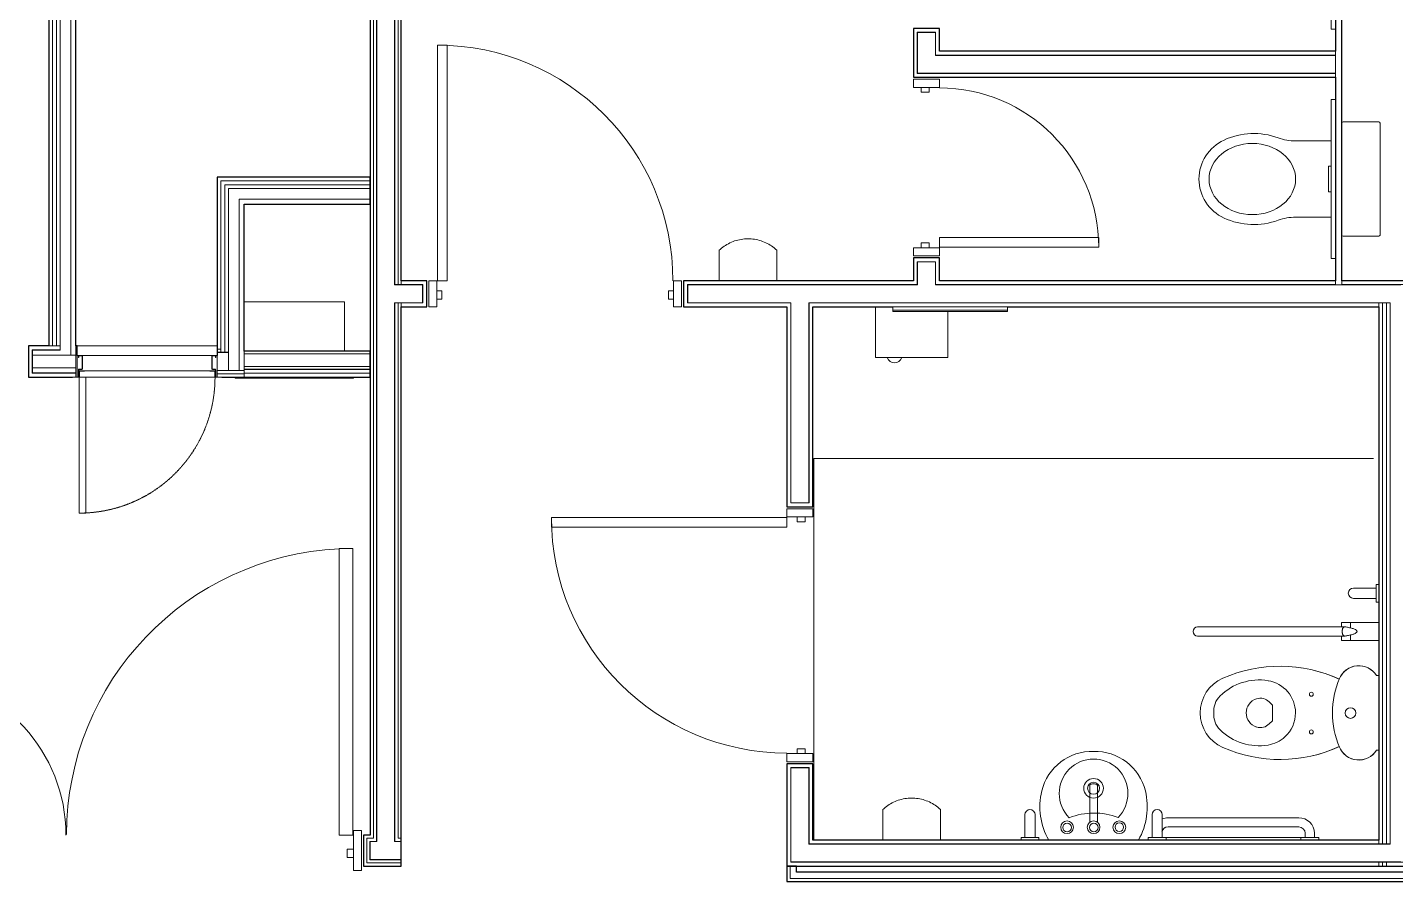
# Model space of a CAD drawing. Header units: millimetres. Extents: x 90978 to 295199, y -4084 to 97293.
# Drawn here: x 176321 to 181700, y 28402 to 31759 of the extents above; entities that cross this region are included whole.
import ezdxf

# ---------------------------------------------------------------- set-up
doc = ezdxf.new("R2010")
doc.units = ezdxf.units.MM
doc.header["$MEASUREMENT"] = 0
doc.linetypes.add('CSM-STL-XX-ZZ-M3-A-XXXX-00001_detached _19_04_21__rvt-1-Level 0$0$Elevation Swings', pattern=[3, 2, -1])
for name, color, linetype, lineweight in [('CSM-STL-XX-ZZ-M3-A-XXXX-00001_detached _19_04_21__rvt-1-Level 0$0$A-DETL-GENF', 7, 'CONTINUOUS', 9), ('CSM-STL-XX-ZZ-M3-A-XXXX-00001_detached _19_04_21__rvt-1-Level 0$0$A-DOOR', 4, 'CONTINUOUS', 9), ('CSM-STL-XX-ZZ-M3-A-XXXX-00001_detached _19_04_21__rvt-1-Level 0$0$A-DOOR-FRAM', 4, 'CONTINUOUS', 18), ('CSM-STL-XX-ZZ-M3-A-XXXX-00001_detached _19_04_21__rvt-1-Level 0$0$A-GENM', 7, 'CONTINUOUS', 9), ('CSM-STL-XX-ZZ-M3-A-XXXX-00001_detached _19_04_21__rvt-1-Level 0$0$A-WALL', 7, 'CONTINUOUS', 9), ('CSM-STL-XX-ZZ-M3-A-XXXX-00001_detached _19_04_21__rvt-1-Level 0$0$E-ELEC-FIXT', 7, 'CONTINUOUS', 9), ('CSM-STL-XX-ZZ-M3-A-XXXX-00001_detached _19_04_21__rvt-1-Level 0$0$I-WALL', 7, 'CONTINUOUS', 9), ('CSM-STL-XX-ZZ-M3-A-XXXX-00001_detached _19_04_21__rvt-1-Level 0$0$P-SANR-FIXT', 7, 'CONTINUOUS', 9), ('CSM-STL-XX-ZZ-M3-A-XXXX-00001_detached _19_04_21__rvt-1-Level 0$0$Q-SPCQ', 7, 'CONTINUOUS', 9)]:
    doc.layers.add(name, color=color, linetype=linetype, lineweight=lineweight)

msp = doc.modelspace()

# ---------------------------------------------------------------- linework, layer by layer
at = {"layer": 'CSM-STL-XX-ZZ-M3-A-XXXX-00001_detached _19_04_21__rvt-1-Level 0$0$A-DETL-GENF'}
for p, q in [((181446.8, 31313.2), (181306.8, 31313.2)), ((181446.8, 31013.3), (181306.8, 31013.3)), ((176522, 30467.7), (176522, 30462.2)), ((176522, 30462.2), (176523.2, 30462.2)), ((176523.2, 30467.7), (176523.2, 30462.2)), ((176524.5, 30470.2), (176535.5, 30470.2)), ((176524.5, 30469), (176535.5, 30469)), ((176536.8, 30467.7), (176536.8, 30417.7)), ((176538, 30467.7), (176538, 30417.7)), ((177046, 30467.7), (177046, 30417.7)), ((177047.2, 30467.7), (177047.2, 30417.7)), ((177059.5, 30470.2), (177048.5, 30470.2)), ((177059.5, 30469), (177048.5, 30469)), ((177060.8, 30467.7), (177060.8, 30462.2)), ((177062, 30462.2), (177060.8, 30462.2)), ((177062, 30467.7), (177062, 30462.2)), ((176522, 30413.9), (176522, 30386.7)), ((176522, 30406.6), (176522, 30386.5)), ((176523.2, 30413.9), (176523.2, 30386.5)), ((176523.2, 30386.5), (176523.2, 30413.9)), ((176524.5, 30416.4), (176535.5, 30416.4)), ((176524.5, 30415.2), (176535.5, 30415.2)), ((177059.5, 30416.4), (177048.5, 30416.4)), ((177059.5, 30415.2), (177048.5, 30415.2)), ((177060.8, 30413.9), (177060.8, 30386.5)), ((177060.8, 30386.5), (177060.8, 30413.9)), ((177062, 30413.9), (177062, 30386.7)), ((177062, 30406.6), (177062, 30386.5)), ((176520.7, 30385.2), (176498.1, 30385.2)), ((176498.1, 30385.2), (176498.1, 30384)), ((176498.1, 30384), (176520.7, 30384)), ((177063.3, 30385.2), (177085.9, 30385.2)), ((177085.9, 30384), (177063.3, 30384)), ((177085.9, 30385.2), (177085.9, 30384))]:
    msp.add_line(p, q, dxfattribs=at)
for centre, radius, start, end in [((181096.5, 31162.2), 169.7, 114.6746, 179.6603), ((181142.7, 31061.8), 280.2, 70.0749, 114.6746), ((181306.8, 31514.7), 201.6, 250.0749, 270), ((181096.5, 31164.2), 169.7, 180.3397, 245.3254), ((181142.7, 31264.6), 280.2, 245.3254, 289.9251), ((181306.8, 30811.7), 201.6, 90, 109.9251), ((176524.5, 30467.7), 2.5, 90, 180), ((176524.5, 30467.7), 1.3, 90, 180), ((176535.5, 30467.7), 2.5, 0, 90), ((176535.5, 30467.7), 1.3, 0, 90), ((177048.5, 30467.7), 2.5, 90, 180), ((177048.5, 30467.7), 1.3, 90, 180), ((177059.5, 30467.7), 2.5, 0, 90), ((177059.5, 30467.7), 1.3, 0, 90), ((176524.5, 30413.9), 2.5, 90, 180), ((176524.5, 30413.9), 1.3, 90, 180), ((176535.5, 30417.7), 2.5, 270, 0), ((176535.5, 30417.7), 1.3, 270, 0), ((177048.5, 30417.7), 2.5, 180, 270), ((177048.5, 30417.7), 1.3, 180, 270), ((177059.5, 30413.9), 2.5, 0, 90), ((177059.5, 30413.9), 1.3, 0, 90), ((176520.7, 30386.5), 1.3, 270, 0), ((176520.7, 30386.5), 2.5, 270, 0), ((177063.3, 30386.5), 2.5, 180, 270), ((177063.3, 30386.5), 1.3, 180, 270)]:
    msp.add_arc(centre, radius, start, end, dxfattribs=at)
msp.add_ellipse((181136.8, 31163.2), major_axis=(170, 0), ratio=0.823529, dxfattribs=at)
at = {"layer": 'CSM-STL-XX-ZZ-M3-A-XXXX-00001_detached _19_04_21__rvt-1-Level 0$0$A-DOOR'}
for p, q in [((177971, 31689.2), (177933, 31689.2)), ((177933, 31689.2), (177933, 30763.2)), ((177971, 30763.2), (177971, 31689.2)), ((179906.8, 30933.2), (180532.8, 30933.2)), ((179906.8, 30895.2), (179906.8, 30933.2)), ((180532.8, 30933.2), (180532.8, 30895.2)), ((180532.8, 30895.2), (179906.8, 30895.2)), ((177933, 30763.2), (177971, 30763.2)), ((176517, 30385.2), (176517, 30470.2)), ((176517, 30470.2), (177067, 30470.2)), ((177067, 30470.2), (177067, 30385.2)), ((176525.2, 30406.6), (176525.2, 30386.2)), ((176526.1, 30406.6), (176526.1, 30386.2)), ((176526.7, 30410), (177057.3, 30410)), ((176526.7, 30408.8), (176526.7, 30410)), ((177057.3, 30408.8), (176526.7, 30408.8)), ((176527.4, 30408.8), (176545.2, 30408.8)), ((176527.4, 30407.9), (176545.2, 30407.9)), ((176545.2, 30407.9), (176545.2, 30408.8)), ((177038.8, 30407.9), (177038.8, 30408.8)), ((177056.6, 30408.8), (177038.8, 30408.8)), ((177056.6, 30407.9), (177038.8, 30407.9)), ((177057.3, 30410), (177057.3, 30408.8)), ((177057.9, 30406.6), (177057.9, 30386.2)), ((177058.8, 30406.6), (177058.8, 30386.2)), ((176498.1, 30384), (176498.1, 30385.2)), ((176498.1, 30385.2), (176517, 30385.2)), ((177085.9, 30384), (176498.1, 30384)), ((177056.6, 30384.9), (176527.4, 30384.9)), ((176527.4, 30384), (177056.6, 30384)), ((177067, 30385.2), (177085.9, 30385.2)), ((177085.9, 30385.2), (177085.9, 30384)), ((178381.1, 29795.2), (178381.1, 29833.2)), ((178381.1, 29833.2), (179307.1, 29833.2)), ((179307.1, 29833.2), (179307.1, 29795.2)), ((179307.1, 29795.2), (178381.1, 29795.2)), ((177546.8, 29711.2), (177546.8, 28585.2)), ((177600.8, 29711.2), (177546.8, 29711.2)), ((177600.8, 28585.2), (177600.8, 29711.2)), ((177600.8, 28585.2), (177546.8, 28585.2))]:
    msp.add_line(p, q, dxfattribs=at)
at = {"layer": 'CSM-STL-XX-ZZ-M3-A-XXXX-00001_detached _19_04_21__rvt-1-Level 0$0$A-DOOR', "linetype": 'CSM-STL-XX-ZZ-M3-A-XXXX-00001_detached _19_04_21__rvt-1-Level 0$0$Elevation Swings'}
for p, q in [((176525.2, 29850.4), (176525.2, 30384)), ((176525.2, 30384), (176551.2, 30384)), ((176551.2, 30384), (176551.2, 29850.4)), ((176551.2, 29850.4), (176525.2, 29850.4))]:
    msp.add_line(p, q, dxfattribs=at)
at = {"layer": 'CSM-STL-XX-ZZ-M3-A-XXXX-00001_detached _19_04_21__rvt-1-Level 0$0$A-DOOR'}
for centre, radius, start, end in [((177933, 30763.2), 926, 0, 90), ((179906.8, 30895.2), 626, 0, 90), ((176527.4, 30406.6), 2.2, 90, 180), ((176527.4, 30406.6), 1.3, 90, 180), ((177056.6, 30406.6), 2.2, 0, 90), ((177056.6, 30406.6), 1.3, 0, 90), ((176527.4, 30386.2), 2.2, 180, 270), ((176527.4, 30386.2), 1.3, 180, 270), ((177056.6, 30386.2), 2.2, 270, 0), ((177056.6, 30386.2), 1.3, 270, 0), ((179307.1, 29833.2), 926, 180, 270), ((177600.8, 28585.2), 1126, 92.7488, 179.8982), ((175844.8, 28585.2), 628, 0, 85.0672)]:
    msp.add_arc(centre, radius, start, end, dxfattribs=at)
at = {"layer": 'CSM-STL-XX-ZZ-M3-A-XXXX-00001_detached _19_04_21__rvt-1-Level 0$0$A-DOOR', "linetype": 'CSM-STL-XX-ZZ-M3-A-XXXX-00001_detached _19_04_21__rvt-1-Level 0$0$Elevation Swings'}
msp.add_arc((176525.2, 30384), 533.6, 270, 0, dxfattribs=at)
at = {"layer": 'CSM-STL-XX-ZZ-M3-A-XXXX-00001_detached _19_04_21__rvt-1-Level 0$0$A-DOOR-FRAM', "lineweight": 20}
for p, q in [((179906.8, 31555.2), (179804.8, 31555.2)), ((179804.8, 31555.2), (179804.8, 31523.2)), ((179804.8, 31523.2), (179906.8, 31523.2)), ((179866.8, 31523.2), (179834.8, 31523.2)), ((179834.8, 31523.2), (179834.8, 31504.2)), ((179866.8, 31504.2), (179866.8, 31523.2)), ((179906.8, 31523.2), (179906.8, 31555.2)), ((179834.8, 31504.2), (179866.8, 31504.2)), ((179906.8, 30893.2), (179804.8, 30893.2)), ((179804.8, 30893.2), (179804.8, 30861.2)), ((179866.8, 30912.2), (179834.8, 30912.2)), ((179834.8, 30912.2), (179834.8, 30893.2)), ((179834.8, 30893.2), (179866.8, 30893.2)), ((179866.8, 30893.2), (179866.8, 30912.2)), ((179906.8, 30861.2), (179906.8, 30893.2)), ((179804.8, 30861.2), (179906.8, 30861.2)), ((177899, 30763.2), (177931, 30763.2)), ((177899, 30661.2), (177899, 30763.2)), ((177931, 30763.2), (177931, 30661.2)), ((177931, 30691.2), (177931, 30723.2)), ((177931, 30723.2), (177950, 30723.2)), ((177950, 30723.2), (177950, 30691.2)), ((178842, 30691.2), (178842, 30723.2)), ((178842, 30723.2), (178861, 30723.2)), ((178861, 30763.2), (178893, 30763.2)), ((178861, 30661.2), (178861, 30763.2)), ((178861, 30723.2), (178861, 30691.2)), ((178893, 30763.2), (178893, 30661.2)), ((177931, 30661.2), (177899, 30661.2)), ((177950, 30691.2), (177931, 30691.2)), ((178861, 30691.2), (178842, 30691.2)), ((178893, 30661.2), (178861, 30661.2)), ((179409.1, 29867.2), (179307.1, 29867.2)), ((179307.1, 29867.2), (179307.1, 29835.2)), ((179409.1, 29835.2), (179409.1, 29867.2)), ((179307.1, 29835.2), (179409.1, 29835.2)), ((179347.1, 29835.2), (179347.1, 29816.2)), ((179379.1, 29835.2), (179347.1, 29835.2)), ((179347.1, 29816.2), (179379.1, 29816.2)), ((179379.1, 29816.2), (179379.1, 29835.2)), ((179409.1, 28905.2), (179307.1, 28905.2)), ((179307.1, 28905.2), (179307.1, 28873.2)), ((179347.1, 28924.2), (179347.1, 28905.2)), ((179379.1, 28924.2), (179347.1, 28924.2)), ((179347.1, 28905.2), (179379.1, 28905.2)), ((179379.1, 28905.2), (179379.1, 28924.2)), ((179409.1, 28873.2), (179409.1, 28905.2)), ((179307.1, 28873.2), (179409.1, 28873.2)), ((177602.8, 28603.2), (177634.8, 28603.2)), ((177602.8, 28445.2), (177602.8, 28603.2)), ((177634.8, 28603.2), (177634.8, 28445.2)), ((177577.8, 28529.2), (177602.8, 28529.2)), ((177577.8, 28497.2), (177577.8, 28529.2)), ((177602.8, 28529.2), (177602.8, 28497.2)), ((177602.8, 28497.2), (177577.8, 28497.2)), ((177634.8, 28445.2), (177602.8, 28445.2))]:
    msp.add_line(p, q, dxfattribs=at)
at = {"layer": 'CSM-STL-XX-ZZ-M3-A-XXXX-00001_detached _19_04_21__rvt-1-Level 0$0$A-GENM'}
for p, q in [((181446.8, 32377.7), (181446.8, 31752.7)), ((181463.8, 31752.7), (181463.8, 32377.7)), ((181446.8, 31752.7), (181463.8, 31752.7)), ((181446.8, 31475.7), (181446.8, 30850.7)), ((181463.8, 31475.7), (181446.8, 31475.7)), ((181463.8, 30850.7), (181463.8, 31475.7)), ((181446.8, 30850.7), (181463.8, 30850.7)), ((177174, 30680.2), (177568, 30680.2)), ((177568, 30486.2), (177568, 30680.2)), ((177138, 30385.2), (177138, 30380.2)), ((177603, 30380.2), (177138, 30380.2)), ((177603, 30380.2), (177603, 30385.2))]:
    msp.add_line(p, q, dxfattribs=at)
at = {"layer": 'CSM-STL-XX-ZZ-M3-A-XXXX-00001_detached _19_04_21__rvt-1-Level 0$0$A-WALL'}
for p, q in [((177765, 30747.2), (177765, 32351.8)), ((177766, 30748.2), (177766, 32351.8)), ((177778.5, 30748.2), (177778.5, 32351.8)), ((177694, 28585.2), (177694, 32280.8)), ((177695, 28585.2), (177695, 32281.8)), ((176420, 32255.8), (176420, 30507.2)), ((176435, 32255.8), (176435, 30507.2)), ((176450, 32255.8), (176450, 30507.2)), ((176492, 32255.8), (176492, 30507.2)), ((176511, 32255.8), (176511, 30507.2)), ((177681.5, 28585.2), (177681.5, 32268.3)), ((179819.8, 31740.2), (179819.8, 31578.2)), ((179855.8, 31740.2), (179819.8, 31740.2)), ((179820.8, 31739.2), (179820.8, 31579.2)), ((179855.8, 31739.2), (179820.8, 31739.2)), ((179891.8, 31740.2), (179855.8, 31740.2)), ((179890.8, 31739.2), (179855.8, 31739.2)), ((179890.8, 31649.2), (179890.8, 31739.2)), ((179891.8, 31650.2), (179891.8, 31740.2)), ((179891.8, 31649.2), (179890.8, 31649.2)), ((179906.8, 31650.2), (179891.8, 31650.2)), ((179906.8, 31649.2), (179891.8, 31649.2)), ((179906.8, 31650.2), (181463.8, 31650.2)), ((179906.8, 31649.2), (181463.8, 31649.2)), ((181463.8, 31650.2), (181463.8, 31665.2)), ((181463.8, 31649.2), (181463.8, 31650.2)), ((181463.8, 31579.2), (181463.8, 31649.2)), ((179819.8, 31578.2), (179855.8, 31578.2)), ((179820.8, 31579.2), (179855.8, 31579.2)), ((179855.8, 31579.2), (179890.8, 31579.2)), ((179855.8, 31578.2), (179891.8, 31578.2)), ((179891.8, 31579.2), (179890.8, 31579.2)), ((179906.8, 31579.2), (179891.8, 31579.2)), ((179891.8, 31578.2), (179891.8, 31579.2)), ((179906.8, 31578.2), (179891.8, 31578.2)), ((179906.8, 31579.2), (181463.8, 31579.2)), ((179906.8, 31578.2), (181463.8, 31578.2)), ((181463.8, 31578.2), (181463.8, 31579.2)), ((181463.8, 31563.2), (181463.8, 31578.2)), ((177082, 31155.9), (177669, 31155.9)), ((177082, 31140.9), (177082, 31155.9)), ((177082, 31063.9), (177082, 31140.9)), ((177097, 31140.9), (177669, 31140.9)), ((177097, 31125.9), (177097, 31140.9)), ((177097, 31063.9), (177097, 31125.9)), ((177112, 31125.9), (177669, 31125.9)), ((177112, 31083.9), (177112, 31125.9)), ((177082, 31063.9), (177082, 30494.7)), ((177097, 31063.9), (177097, 30482.2)), ((177112, 31063.9), (177112, 31083.9)), ((177112, 31063.9), (177112, 30482.2)), ((177154, 31083.9), (177669, 31083.9)), ((177154, 31064.9), (177154, 31083.9)), ((177154, 31063.9), (177154, 31064.9)), ((177154, 31063.9), (177154, 30411.2)), ((177173, 31064.9), (177669, 31064.9)), ((177173, 31063.9), (177173, 31064.9)), ((177173, 31063.9), (177173, 30411.2)), ((179819.8, 30838.2), (179819.8, 30763.2)), ((179855.8, 30838.2), (179819.8, 30838.2)), ((179820.8, 30837.2), (179820.8, 30763.2)), ((179855.8, 30837.2), (179820.8, 30837.2)), ((179891.8, 30838.2), (179855.8, 30838.2)), ((179890.8, 30837.2), (179855.8, 30837.2)), ((179890.8, 30763.2), (179890.8, 30837.2)), ((179891.8, 30763.2), (179891.8, 30838.2)), ((177766, 30747.2), (177765, 30747.2)), ((177778.5, 30748.2), (177766, 30748.2)), ((177791, 30747.2), (177766, 30747.2)), ((177791, 30748.2), (177778.5, 30748.2)), ((177791, 30763.2), (177791, 30748.2)), ((177876, 30748.2), (177791, 30748.2)), ((177875, 30747.2), (177791, 30747.2)), ((177875, 30712.2), (177875, 30747.2)), ((177876, 30712.2), (177876, 30748.2)), ((178916, 30748.2), (178916, 30712.2)), ((179819.8, 30748.2), (178916, 30748.2)), ((178917, 30747.2), (178917, 30712.2)), ((179820.8, 30747.2), (178917, 30747.2)), ((179819.8, 30763.2), (179819.8, 30748.2)), ((179820.8, 30763.2), (179820.8, 30748.2)), ((179820.8, 30748.2), (179820.8, 30747.2)), ((179890.8, 30763.2), (179890.8, 30748.2)), ((179890.8, 30748.2), (179890.8, 30747.2)), ((181463.8, 30747.2), (179890.8, 30747.2)), ((179891.8, 30763.2), (179891.8, 30748.2)), ((181463.8, 30748.2), (179891.8, 30748.2)), ((181463.8, 30763.2), (181463.8, 30748.2)), ((181463.8, 30748.2), (181463.8, 30747.2)), ((181488.8, 30747.2), (181463.8, 30747.2)), ((181488.8, 30747.2), (181463.8, 30747.2)), ((181488.8, 30763.2), (181488.8, 30748.2)), ((181634.1, 30748.2), (181488.8, 30748.2)), ((181488.8, 30748.2), (181488.8, 30747.2)), ((181634.1, 30747.2), (181488.8, 30747.2)), ((181634.1, 30748.2), (181741.1, 30748.2)), ((181634.1, 30747.2), (181679.1, 30747.2)), ((181679.1, 30747.2), (181721.1, 30747.2)), ((177766, 30677.2), (177765, 30677.2)), ((177765, 28585.2), (177765, 30677.2)), ((177791, 30677.2), (177766, 30677.2)), ((177778.5, 30676.2), (177766, 30676.2)), ((177766, 28585.2), (177766, 30676.2)), ((177791, 30676.2), (177778.5, 30676.2)), ((177778.5, 28585.2), (177778.5, 30676.2)), ((177791, 30677.2), (177875, 30677.2)), ((177791, 30676.2), (177791, 30661.2)), ((177791, 30676.2), (177876, 30676.2)), ((177875, 30677.2), (177875, 30712.2)), ((177876, 30676.2), (177876, 30712.2)), ((178916, 30712.2), (178916, 30676.2)), ((178916, 30676.2), (179322.1, 30676.2)), ((178917, 30712.2), (178917, 30677.2)), ((178917, 30677.2), (179323.1, 30677.2)), ((179322.1, 30676.2), (179322.1, 30661.2)), ((179322.1, 30661.2), (179322.1, 29890.2)), ((179323.1, 30677.2), (179323.1, 30676.2)), ((179323.1, 30676.2), (179323.1, 30661.2)), ((179323.1, 30661.2), (179323.1, 29891.2)), ((179393.1, 30677.2), (181634.1, 30677.2)), ((179393.1, 30677.2), (179393.1, 30676.2)), ((179393.1, 30676.2), (179393.1, 30661.2)), ((179393.1, 29891.2), (179393.1, 30661.2)), ((179394.1, 30676.2), (181634.1, 30676.2)), ((179394.1, 30676.2), (179394.1, 30661.2)), ((179394.1, 29890.2), (179394.1, 30661.2)), ((181634.1, 30677.2), (181679.1, 30677.2)), ((181634.1, 30661.2), (181634.1, 30676.2)), ((181634.1, 30676.2), (181649.1, 30676.2)), ((181649.1, 30676.2), (181664.1, 30676.2)), ((181649.1, 28550.2), (181649.1, 30676.2)), ((181664.1, 30676.2), (181679.1, 30676.2)), ((181664.1, 28550.2), (181664.1, 30676.2)), ((181679.1, 30677.2), (181679.1, 30676.2)), ((181679.1, 30676.2), (181679.1, 30677.2)), ((181679.1, 28550.2), (181679.1, 30676.2)), ((176405, 30507.2), (176420, 30507.2)), ((176420, 30507.2), (176435, 30507.2)), ((176435, 30507.2), (176450, 30507.2)), ((176450, 30507.2), (176450, 30492.2)), ((176492, 30507.2), (176492, 30491.2)), ((176511, 30507.2), (176511, 30471.2)), ((176512, 30492.2), (176512, 30507.2)), ((176512, 30507.2), (176512, 30492.2)), ((176340.1, 30492.2), (176340.1, 30446.2)), ((176450, 30492.2), (176340.1, 30492.2)), ((176340.1, 30446.2), (176340.1, 30400.2)), ((176341.1, 30491.2), (176341.1, 30471.2)), ((176450, 30491.2), (176341.1, 30491.2)), ((176341.1, 30471.2), (176341.1, 30446.2)), ((176492, 30471.2), (176341.1, 30471.2)), ((176341.1, 30446.2), (176341.1, 30421.2)), ((176450, 30492.2), (176450, 30491.2)), ((176492, 30491.2), (176492, 30471.2)), ((176511, 30471.2), (176492, 30471.2)), ((176511, 30471.2), (176492, 30471.2)), ((176511, 30471.2), (176511, 30421.2)), ((176512, 30471.2), (176511, 30471.2)), ((176512, 30491.2), (176512, 30492.2)), ((176512, 30492.2), (176512, 30491.2)), ((176512, 30471.2), (176512, 30491.2)), ((176512, 30491.2), (176512, 30471.2)), ((176512, 30471.2), (176512, 30446.2)), ((176512, 30446.2), (176512, 30421.2)), ((177082, 30494.7), (177082, 30482.2)), ((177112, 30482.2), (177112, 30411.2)), ((177174, 30476.2), (177669, 30476.2)), ((177174, 30476.2), (177174, 30426.2)), ((176340.1, 30400.2), (176512, 30400.2)), ((176341.1, 30421.2), (176341.1, 30401.2)), ((176511, 30421.2), (176341.1, 30421.2)), ((176341.1, 30401.2), (176512, 30401.2)), ((176512, 30401.2), (176512, 30421.2)), ((176512, 30421.2), (176512, 30401.2)), ((176512, 30400.2), (176512, 30401.2)), ((176512, 30401.2), (176512, 30400.2)), ((176512, 30385.2), (176512, 30400.2)), ((176512, 30400.2), (176512, 30385.2)), ((177174, 30426.2), (177669, 30426.2)), ((177174, 30416.2), (177174, 30415.2)), ((177174, 30416.2), (177669, 30416.2)), ((177174, 30415.2), (177174, 30411.2)), ((177174, 30415.2), (177669, 30415.2)), ((177174, 30410.2), (177174, 30411.2)), ((177174, 30411.2), (177174, 30410.2)), ((177174, 30400.2), (177174, 30410.2)), ((177174, 30410.2), (177174, 30400.2)), ((177174, 30397.7), (177174, 30400.2)), ((177174, 30400.2), (177174, 30397.7)), ((177174, 30400.2), (177669, 30400.2)), ((177174, 30385.2), (177174, 30397.7)), ((177174, 30397.7), (177174, 30385.2)), ((179322.1, 29890.2), (179358.1, 29890.2)), ((179323.1, 29891.2), (179358.1, 29891.2)), ((179358.1, 29891.2), (179393.1, 29891.2)), ((179358.1, 29890.2), (179394.1, 29890.2)), ((179322.1, 28850.2), (179322.1, 28478.2)), ((179358.1, 28850.2), (179322.1, 28850.2)), ((179323.1, 28849.2), (179323.1, 28479.2)), ((179358.1, 28849.2), (179323.1, 28849.2)), ((179394.1, 28850.2), (179358.1, 28850.2)), ((179393.1, 28849.2), (179358.1, 28849.2)), ((179393.1, 28549.2), (179393.1, 28849.2)), ((179394.1, 28550.2), (179394.1, 28850.2)), ((177655.3, 28572.7), (177655.3, 28524.2)), ((177681.5, 28572.7), (177655.3, 28572.7)), ((177681.5, 28585.2), (177681.5, 28572.7)), ((177694, 28585.2), (177694, 28572.7)), ((177694, 28572.7), (177694, 28560.2)), ((177695, 28585.2), (177695, 28560.2)), ((177765, 28585.2), (177765, 28560.2)), ((177766, 28585.2), (177766, 28572.7)), ((177766, 28572.7), (177766, 28560.2)), ((177778.5, 28585.2), (177778.5, 28572.7)), ((177791, 28572.7), (177778.5, 28572.7)), ((181634.1, 28550.2), (181634.1, 28565.2)), ((177655.3, 28524.2), (177655.3, 28475.7)), ((177667.8, 28560.2), (177667.8, 28524.2)), ((177694, 28560.2), (177667.8, 28560.2)), ((177667.8, 28524.2), (177667.8, 28488.2)), ((177668.8, 28559.2), (177668.8, 28524.2)), ((177695, 28559.2), (177668.8, 28559.2)), ((177668.8, 28524.2), (177668.8, 28489.2)), ((177695, 28560.2), (177695, 28559.2)), ((177765, 28560.2), (177765, 28559.2)), ((177791, 28559.2), (177765, 28559.2)), ((177791, 28560.2), (177766, 28560.2)), ((179394.1, 28549.2), (179393.1, 28549.2)), ((179409.1, 28550.2), (179394.1, 28550.2)), ((179409.1, 28549.2), (179394.1, 28549.2)), ((181634.1, 28550.2), (179409.1, 28550.2)), ((181634.1, 28549.2), (179409.1, 28549.2)), ((181649.1, 28550.2), (181634.1, 28550.2)), ((181679.1, 28549.2), (181634.1, 28549.2)), ((181664.1, 28550.2), (181649.1, 28550.2)), ((181679.1, 28550.2), (181664.1, 28550.2)), ((181679.1, 28550.2), (181679.1, 28549.2)), ((181679.1, 28549.2), (181679.1, 28550.2)), ((177655.3, 28475.7), (177791, 28475.7)), ((177667.8, 28488.2), (177791, 28488.2)), ((177668.8, 28489.2), (177791, 28489.2)), ((179319.6, 28463.2), (179319.6, 28414.5)), ((179323.1, 28478.2), (179322.1, 28478.2)), ((179393.1, 28479.2), (179323.1, 28479.2)), ((179409.1, 28478.2), (179323.1, 28478.2)), ((179409.1, 28479.2), (179393.1, 28479.2)), ((181634.1, 28479.2), (179409.1, 28479.2)), ((181634.1, 28478.2), (179409.1, 28478.2)), ((181679.1, 28479.2), (181634.1, 28479.2)), ((181634.1, 28463.2), (181634.1, 28478.2)), ((181649.1, 28478.2), (181634.1, 28478.2)), ((181664.1, 28478.2), (181649.1, 28478.2)), ((181649.1, 28463.2), (181649.1, 28478.2)), ((181679.1, 28478.2), (181664.1, 28478.2)), ((181664.1, 28463.2), (181664.1, 28478.2)), ((181679.1, 28478.2), (181664.1, 28478.2)), ((181664.1, 28463.2), (181664.1, 28478.2)), ((181721.1, 28479.2), (181679.1, 28479.2)), ((181741.1, 28478.2), (181679.1, 28478.2)), ((179344.6, 28414.5), (179319.6, 28414.5)), ((179344.6, 28414.5), (182363.3, 28414.5))]:
    msp.add_line(p, q, dxfattribs=at)
at = {"layer": 'CSM-STL-XX-ZZ-M3-A-XXXX-00001_detached _19_04_21__rvt-1-Level 0$0$A-WALL', "lineweight": 30}
for p, q in [((176405, 30507.2), (176325.1, 30507.2)), ((176325.1, 30507.2), (176325.1, 30385.2)), ((176325.1, 30385.2), (176498.1, 30385.2))]:
    msp.add_line(p, q, dxfattribs=at)
at = {"layer": 'CSM-STL-XX-ZZ-M3-A-XXXX-00001_detached _19_04_21__rvt-1-Level 0$0$E-ELEC-FIXT'}
for p, q in [((179655.1, 30661.2), (179655.1, 30461.2)), ((179940.1, 30461.2), (179940.1, 30642.2)), ((179655.1, 30461.2), (179940.1, 30461.2)), ((179758.4, 30461.2), (179701.9, 30461.2))]:
    msp.add_line(p, q, dxfattribs=at)
at = {"layer": 'CSM-STL-XX-ZZ-M3-A-XXXX-00001_detached _19_04_21__rvt-1-Level 0$0$E-ELEC-FIXT', "flags": 128}
for points in [[(179267.4, 30883.6), (179262.5, 30888), (179257.4, 30892.3), (179252.1, 30896.3), (179246.7, 30900.1), (179241.2, 30903.7), (179235.5, 30907), (179229.7, 30910.2), (179223.8, 30913.1), (179217.7, 30915.7), (179211.6, 30918.1), (179205.3, 30920.3), (179199, 30922.2), (179192.6, 30923.9), (179186.2, 30925.3), (179179.6, 30926.4), (179173.1, 30927.3), (179166.5, 30927.9), (179159.9, 30928.3), (179153.3, 30928.4), (179146.7, 30928.2), (179140.1, 30927.7), (179133.6, 30927), (179127, 30926.1), (179120.5, 30924.9), (179114.1, 30923.4), (179107.7, 30921.6), (179101.4, 30919.7), (179095.2, 30917.4), (179089.1, 30914.9), (179083.1, 30912.2), (179077.2, 30909.2), (179071.4, 30906), (179065.8, 30902.6), (179060.3, 30898.9), (179054.9, 30895.1), (179049.7, 30891), (179044.7, 30886.7), (179041.3, 30883.6)], [(179910.7, 28685.6), (179905.8, 28690), (179900.7, 28694.3), (179895.4, 28698.3), (179890, 28702.1), (179884.5, 28705.7), (179878.8, 28709), (179873, 28712.2), (179867.1, 28715.1), (179861, 28717.7), (179854.9, 28720.1), (179848.6, 28722.3), (179842.3, 28724.2), (179835.9, 28725.9), (179829.5, 28727.3), (179823, 28728.4), (179816.4, 28729.3), (179809.8, 28729.9), (179803.2, 28730.3), (179796.6, 28730.4), (179790, 28730.2), (179783.4, 28729.7), (179776.9, 28729), (179770.3, 28728.1), (179763.8, 28726.9), (179757.4, 28725.4), (179751, 28723.6), (179744.7, 28721.7), (179738.5, 28719.4), (179732.4, 28716.9), (179726.4, 28714.2), (179720.5, 28711.2), (179714.7, 28708), (179709.1, 28704.6), (179703.6, 28700.9), (179698.2, 28697.1), (179693, 28693), (179688, 28688.7), (179684.6, 28685.6)]]:
    msp.add_lwpolyline(points, dxfattribs=at)
at = {"layer": 'CSM-STL-XX-ZZ-M3-A-XXXX-00001_detached _19_04_21__rvt-1-Level 0$0$E-ELEC-FIXT'}
msp.add_arc((179730.1, 30471.2), 30, 199.4712, 340.5288, dxfattribs=at)
for points, knots in [([(179041.3, 30883.6), (179041.3, 30883.8), (179041.3, 30882.4), (179041.3, 30877.6), (179041.3, 30874.2), (179041.3, 30871.2), (179041.3, 30867.8), (179041.3, 30863), (179041.3, 30857.4), (179041.3, 30851.4), (179041.3, 30845.1), (179041.3, 30837.4), (179041.3, 30828.1), (179041.3, 30819.3), (179041.3, 30810.3), (179041.3, 30797.9), (179041.3, 30782.3), (179041.3, 30769.6), (179041.3, 30763.2)], [-1, -1, -1, -1, -0.861111, -0.791667, -0.756944, -0.722222, -0.6875, -0.652778, -0.583333, -0.548611, -0.513889, -0.444444, -0.388889, -0.333333, -0.277778, -0.222222, -0.111111, 0, 0, 0, 0]), ([(179267.4, 30763.2), (179267.4, 30771.2), (179267.4, 30783.1), (179267.4, 30798.7), (179267.4, 30808.3), (179267.4, 30815.9), (179267.4, 30823.4), (179267.4, 30832.5), (179267.4, 30841.1), (179267.4, 30847.7), (179267.4, 30853.3), (179267.4, 30859.4), (179267.4, 30865.8), (179267.4, 30871.3), (179267.4, 30875.9), (179267.4, 30879.5), (179267.4, 30882.1), (179267.4, 30883.5), (179267.4, 30883.7), (179267.4, 30883.6)], [-1, -1, -1, -1, -0.861111, -0.791667, -0.722222, -0.6875, -0.652778, -0.583333, -0.513889, -0.479167, -0.444444, -0.388889, -0.333333, -0.277778, -0.222222, -0.166667, -0.111111, -0.055556, 0, 0, 0, 0]), ([(179684.6, 28685.6), (179684.6, 28685.8), (179684.6, 28684.4), (179684.6, 28679.6), (179684.6, 28676.2), (179684.6, 28673.2), (179684.6, 28669.8), (179684.6, 28665), (179684.6, 28659.4), (179684.6, 28653.4), (179684.6, 28647.1), (179684.6, 28639.4), (179684.6, 28630.1), (179684.6, 28621.3), (179684.6, 28612.3), (179684.6, 28599.9), (179684.6, 28584.3), (179684.6, 28571.6), (179684.6, 28565.2)], [-1, -1, -1, -1, -0.861111, -0.791667, -0.756944, -0.722222, -0.6875, -0.652778, -0.583333, -0.548611, -0.513889, -0.444444, -0.388889, -0.333333, -0.277778, -0.222222, -0.111111, 0, 0, 0, 0]), ([(179910.7, 28565.2), (179910.7, 28573.2), (179910.7, 28585.1), (179910.7, 28600.7), (179910.7, 28610.3), (179910.7, 28617.9), (179910.7, 28625.4), (179910.7, 28634.5), (179910.7, 28643.1), (179910.7, 28649.7), (179910.7, 28655.3), (179910.7, 28661.4), (179910.7, 28667.8), (179910.7, 28673.3), (179910.7, 28677.9), (179910.7, 28681.5), (179910.7, 28684.1), (179910.7, 28685.5), (179910.7, 28685.7), (179910.7, 28685.6)], [-1, -1, -1, -1, -0.861111, -0.791667, -0.722222, -0.6875, -0.652778, -0.583333, -0.513889, -0.479167, -0.444444, -0.388889, -0.333333, -0.277778, -0.222222, -0.166667, -0.111111, -0.055556, 0, 0, 0, 0])]:
    msp.add_open_spline(points, degree=3, knots=knots, dxfattribs=at)
at = {"layer": 'CSM-STL-XX-ZZ-M3-A-XXXX-00001_detached _19_04_21__rvt-1-Level 0$0$I-WALL', "lineweight": 30}
for p, q in [((181488.8, 30763.2), (181488.8, 34301.2)), ((181463.8, 32465.2), (181463.8, 31665.2)), ((176405, 32255.8), (176405, 30507.2)), ((176512, 30507.2), (176512, 32255.8)), ((177669, 32255.8), (177669, 28585.2)), ((177791, 30763.2), (177791, 32230.6)), ((179804.8, 31755.2), (179804.8, 31563.2)), ((179906.8, 31755.2), (179804.8, 31755.2)), ((179906.8, 31665.2), (179906.8, 31755.2)), ((181463.8, 31665.2), (179906.8, 31665.2)), ((179804.8, 31563.2), (179906.8, 31563.2)), ((179906.8, 31563.2), (181463.8, 31563.2)), ((181463.8, 31563.2), (181463.8, 30763.2)), ((177669, 31170.9), (177067, 31170.9)), ((177067, 31170.9), (177067, 31155.9)), ((177067, 31155.9), (177067, 31063.9)), ((177669, 31063.9), (177669, 31170.9)), ((177067, 31063.9), (177067, 30470.2)), ((177174, 31063.9), (177669, 31063.9)), ((177174, 30486.2), (177174, 31063.9)), ((179804.8, 30853.2), (179804.8, 30763.2)), ((179906.8, 30853.2), (179804.8, 30853.2)), ((179906.8, 30763.2), (179906.8, 30853.2)), ((177891, 30763.2), (177791, 30763.2)), ((177891, 30661.2), (177891, 30763.2)), ((179804.8, 30763.2), (178901, 30763.2)), ((178901, 30763.2), (178901, 30661.2)), ((181463.8, 30763.2), (179906.8, 30763.2)), ((181634.1, 30763.2), (181488.8, 30763.2)), ((181741.1, 30763.2), (181634.1, 30763.2)), ((177791, 30661.2), (177891, 30661.2)), ((177791, 28585.2), (177791, 30661.2)), ((178901, 30661.2), (179307.1, 30661.2)), ((179307.1, 30661.2), (179307.1, 29875.2)), ((179409.1, 30661.2), (179724.1, 30661.2)), ((179409.1, 29875.2), (179409.1, 30661.2)), ((180174.1, 30661.2), (181634.1, 30661.2)), ((181634.1, 30661.2), (181634.1, 28565.2)), ((176517, 30507.2), (176512, 30507.2)), ((176517, 30470.2), (176517, 30507.2)), ((177669, 30486.2), (177174, 30486.2)), ((177669, 30385.2), (177669, 30486.2)), ((177085.9, 30385.2), (177174, 30385.2)), ((177174, 30385.2), (177669, 30385.2)), ((179307.1, 29875.2), (179409.1, 29875.2)), ((179307.1, 28865.2), (179307.1, 28463.2)), ((179409.1, 28865.2), (179307.1, 28865.2)), ((179409.1, 28565.2), (179409.1, 28865.2)), ((177669, 28585.2), (177642.8, 28585.2)), ((177642.8, 28585.2), (177642.8, 28463.2)), ((177791, 28463.2), (177791, 28585.2)), ((181634.1, 28565.2), (179409.1, 28565.2)), ((177642.8, 28463.2), (177791, 28463.2)), ((179307.1, 28463.2), (179322.1, 28463.2)), ((179344.6, 28463.2), (179307.1, 28463.2)), ((179307.1, 28463.2), (179307.1, 28402)), ((179322.1, 28463.2), (179409.1, 28463.2)), ((179344.6, 28439.5), (179344.6, 28463.2)), ((179409.1, 28463.2), (181634.1, 28463.2)), ((181634.1, 28463.2), (181664.1, 28463.2)), ((181664.1, 28463.2), (181741.1, 28463.2)), ((179307.1, 28402), (179319.6, 28402)), ((179319.6, 28402), (179344.6, 28402)), ((182363.3, 28439.5), (179344.6, 28439.5)), ((179344.6, 28402), (182363.3, 28402))]:
    msp.add_line(p, q, dxfattribs=at)
at = {"layer": 'CSM-STL-XX-ZZ-M3-A-XXXX-00001_detached _19_04_21__rvt-1-Level 0$0$I-WALL'}
for p, q in [((176517, 30507.2), (177067, 30507.2)), ((177082, 30494.7), (177067, 30494.7)), ((177082, 30482.2), (177067, 30482.2)), ((177112, 30482.2), (177067, 30482.2)), ((177112, 30481.2), (177067, 30481.2)), ((177112, 30481.2), (177067, 30481.2)), ((177082, 30494.7), (177082, 30482.2)), ((177112, 30482.2), (177112, 30481.2)), ((177112, 30481.2), (177112, 30411.2)), ((177112, 30411.2), (177067, 30411.2)), ((177174, 30411.2), (177067, 30411.2)), ((177174, 30410.2), (177067, 30410.2)), ((177174, 30410.2), (177067, 30410.2)), ((177174, 30397.7), (177067, 30397.7)), ((177174, 30397.7), (177067, 30397.7))]:
    msp.add_line(p, q, dxfattribs=at)
at = {"layer": 'CSM-STL-XX-ZZ-M3-A-XXXX-00001_detached _19_04_21__rvt-1-Level 0$0$P-SANR-FIXT'}
for p, q in [((181633.8, 31388.2), (181493.8, 31388.2)), ((181638.8, 30943.2), (181638.8, 31383.2)), ((181446.8, 31313.2), (181306.8, 31313.2)), ((181436.8, 31113.2), (181436.8, 31213.2)), ((181436.8, 31213.2), (181446.8, 31213.2)), ((181446.8, 31113.2), (181436.8, 31113.2)), ((181306.8, 31013.3), (181446.8, 31013.3)), ((181493.8, 30938.2), (181633.8, 30938.2)), ((179412.6, 30065.2), (181612.6, 30065.2)), ((179412.6, 28565.2), (179412.6, 30065.2)), ((181624.1, 29555.4), (181534.1, 29555.4)), ((181534.1, 29555.4), (181624.1, 29555.4)), ((181634.1, 29570.2), (181624.1, 29570.2)), ((181624.1, 29570.2), (181624.1, 29555.4)), ((181634.1, 29570.2), (181624.1, 29570.2)), ((181624.1, 29570.2), (181624.1, 29500.2)), ((181534.1, 29515.2), (181624.1, 29515.2)), ((181534.1, 29515.2), (181624.1, 29515.2)), ((181624.1, 29515.2), (181624.1, 29500.2)), ((181624.1, 29500.2), (181634.1, 29500.2)), ((181624.1, 29500.2), (181634.1, 29500.2)), ((181487.7, 29403.2), (180921.7, 29403.2)), ((181501.7, 29403.2), (180921.7, 29403.2)), ((181634.1, 29420.3), (181487.7, 29420.3)), ((181487.7, 29420.3), (181487.7, 29403.2)), ((181487.7, 29403.2), (181487.7, 29420.3)), ((181487.7, 29420.3), (181522.6, 29420.3)), ((181522.6, 29420.3), (181522.6, 29399)), ((181634.1, 29420.3), (181522.6, 29420.3)), ((181522.6, 29371.4), (181522.6, 29350.1)), ((180921.7, 29367.2), (181487.7, 29367.2)), ((181501.7, 29367.2), (180921.7, 29367.2)), ((181487.7, 29367.2), (181487.7, 29350.1)), ((181487.7, 29350.1), (181487.7, 29367.2)), ((181487.7, 29350.1), (181634.1, 29350.1)), ((181522.6, 29350.1), (181487.7, 29350.1)), ((181522.6, 29350.1), (181634.1, 29350.1)), ((181634.1, 29212.1), (181625.2, 29212.1)), ((181634.1, 29212.1), (181625.2, 29212.1)), ((181203.6, 29108.3), (181215.9, 29096)), ((181215.9, 29096), (181215.9, 29034.5)), ((181215.9, 29034.5), (181203.6, 29022.1)), ((181625.2, 28918.4), (181634.1, 28918.4)), ((181625.2, 28918.4), (181634.1, 28918.4)), ((180497.6, 28780.1), (180497.6, 28635.9)), ((180527.6, 28780.1), (180527.6, 28635.9)), ((180242.6, 28665.2), (180242.6, 28575.2)), ((180242.6, 28665.2), (180242.6, 28575.2)), ((180282.8, 28575.2), (180282.8, 28665.2)), ((180282.8, 28665.2), (180282.8, 28575.2)), ((180742.6, 28665.2), (180742.6, 28575.2)), ((180742.6, 28665.2), (180742.6, 28575.2)), ((180782.8, 28575.2), (180782.8, 28665.2)), ((180782.8, 28665.2), (180782.8, 28575.2)), ((181319.6, 28653.2), (180805.6, 28653.2)), ((180805.6, 28653.2), (181319.6, 28653.2)), ((180805.6, 28617.2), (181319.6, 28617.2)), ((180805.6, 28617.2), (181319.6, 28617.2)), ((180242.6, 28575.2), (180227.6, 28575.2)), ((180227.6, 28575.2), (180227.6, 28565.2)), ((180227.6, 28575.2), (180227.6, 28565.2)), ((180297.6, 28575.2), (180227.6, 28575.2)), ((180297.6, 28575.2), (180282.8, 28575.2)), ((180297.6, 28565.2), (180297.6, 28575.2)), ((180297.6, 28565.2), (180297.6, 28575.2)), ((180742.6, 28575.2), (180727.6, 28575.2)), ((180727.6, 28575.2), (180727.6, 28565.2)), ((180727.6, 28575.2), (180727.6, 28565.2)), ((180797.6, 28575.2), (180727.6, 28575.2)), ((180797.6, 28575.2), (180782.8, 28575.2)), ((180797.6, 28565.2), (180797.6, 28575.2)), ((180797.6, 28565.2), (180797.6, 28575.2)), ((180797.6, 28575.2), (181397.6, 28575.2)), ((181344.6, 28575.2), (181327.6, 28575.2)), ((181327.6, 28575.2), (181327.6, 28565.2)), ((181327.6, 28575.2), (181327.6, 28565.2)), ((181397.6, 28575.2), (181327.6, 28575.2)), ((181344.6, 28592.2), (181344.6, 28575.2)), ((181344.6, 28575.2), (181344.6, 28592.2)), ((181380.6, 28575.2), (181380.6, 28592.2)), ((181380.6, 28575.2), (181380.6, 28592.2)), ((181397.6, 28575.2), (181380.6, 28575.2)), ((181397.6, 28565.2), (181397.6, 28575.2)), ((181397.6, 28575.2), (181397.6, 28565.2))]:
    msp.add_line(p, q, dxfattribs=at)
for centre, radius, start, end in [((181493.8, 31383.2), 5, 90, 180), ((181633.8, 31383.2), 5, 0, 90), ((181096.5, 31162.2), 169.7, 114.6746, 179.6603), ((181142.7, 31061.8), 280.2, 70.0749, 114.6746), ((181306.8, 31514.7), 201.6, 250.0749, 270), ((181096.5, 31164.2), 169.7, 180.3397, 245.3254), ((181142.7, 31264.6), 280.2, 245.3254, 289.9251), ((181306.8, 30811.7), 201.6, 90, 109.9251), ((181493.8, 30943.2), 5, 180, 270), ((181633.8, 30943.2), 5, 270, 0), ((181534.1, 29535.3), 20.1, 90, 270), ((181534.1, 29535.3), 20.1, 90, 270), ((180921.7, 29385.2), 18, 90, 270), ((180921.7, 29385.2), 18, 90, 270), ((181246, 28690.2), 558.4, 65.3903, 113.7969), ((181246, 28690.2), 558.4, 65.3545, 113.7969), ((181555.4, 29168), 82.5, 32.2745, 158.8192), ((181555.4, 29168), 82.5, 32.2745, 156.8782), ((181081.2, 29063.8), 150, 113.7969, 179.4689), ((181081.2, 29063.8), 150, 113.7969, 179.4689), ((181163.8, 28974.7), 219.9, 80.9061, 134.3974), ((181178.2, 29065.2), 128.2, 359.9985, 80.9061), ((181796.2, 29065.2), 344.3, 156.8782, 203.1218), ((181067, 29073.5), 81.6, 134.3974, 185.8355), ((181170.6, 29065.2), 58.1, 107.1865, 252.8171), ((181168.2, 29073), 50, 45, 107.1865), ((181368.7, 29138.4), 7.83, 90, 270), ((181368.7, 29138.4), 7.83, 270, 90), ((181081.2, 29066.6), 150, 180.5311, 246.2031), ((181081.2, 29066.6), 150, 180.5311, 246.2031), ((181067, 29056.9), 81.6, 174.1645, 225.6026), ((181178.2, 29065.2), 128.2, 312.4453, 0.0015), ((181522.8, 29064.6), 20.9, 90, 270), ((181522.8, 29064.6), 20.9, 270, 90), ((181163.8, 29155.7), 219.9, 225.6026, 279.0939), ((181168.2, 29057.5), 50, 252.8171, 315), ((181368.7, 28990.4), 7.83, 90, 270), ((181368.7, 28990.4), 7.83, 270, 90), ((181178.2, 29065.2), 128.2, 279.0939, 312.4453), ((180506.8, 28710.4), 203.5, 88.3442, 166.3649), ((180506.8, 28710.4), 203.5, 88.3442, 166.3649), ((180518.5, 28710.4), 203.5, 13.6351, 91.6558), ((180518.5, 28710.4), 203.5, 13.6351, 91.6558), ((181246, 29440.3), 558.4, 246.2031, 294.6455), ((181246, 29440.3), 558.4, 246.2031, 294.6097), ((181555.4, 28962.4), 82.5, 201.1808, 327.7255), ((181555.4, 28962.4), 82.5, 203.1218, 327.7255), ((180512.6, 28748.8), 135, 315.4629, 225.0556), ((180512.6, 28768.8), 38.6, 0, 180), ((180512.6, 28768.8), 23.5, 0, 180), ((180566, 28696), 264.4, 166.3649, 209.6351), ((180566, 28696), 264.4, 166.3649, 209.6351), ((180512.6, 28768.8), 38.6, 180, 0), ((180512.6, 28768.8), 23.5, 180, 0), ((180459.3, 28696), 264.4, 330.3649, 13.6351), ((180459.3, 28696), 264.4, 330.3649, 13.6351), ((180262.7, 28665.2), 20.1, 0, 180), ((180262.7, 28665.2), 20.1, 0, 180), ((180514.2, 28404.9), 266.6, 69.1986, 111.3199), ((180762.7, 28665.2), 20.1, 0, 180), ((180762.7, 28665.2), 20.1, 0, 180), ((180408.3, 28615.9), 25, 0, 180), ((180408.3, 28614.9), 17, 0, 180), ((180512.6, 28615.9), 25, 0, 180), ((180513.4, 28614.5), 16.8, 90, 270), ((180513.4, 28614.5), 16.8, 270, 90), ((180613.9, 28615.9), 25, 0, 180), ((180613.9, 28615.9), 17, 0, 180), ((180805.6, 28592.2), 25, 90, 166.8274), ((180805.6, 28592.2), 61, 90, 112.4819), ((180805.6, 28592.2), 61, 90, 112.207), ((180805.6, 28592.2), 25, 90, 157.2428), ((181319.6, 28592.2), 61, 0, 90), ((181319.6, 28592.2), 61, 0, 90), ((181319.6, 28592.2), 25, 0, 90), ((181319.6, 28592.2), 25, 0, 90), ((180408.3, 28615.9), 25, 180, 0), ((180408.3, 28614.9), 17, 180, 0), ((180512.6, 28615.9), 25, 180, 0), ((180613.9, 28615.9), 25, 180, 0), ((180613.9, 28615.9), 17, 180, 0)]:
    msp.add_arc(centre, radius, start, end, dxfattribs=at)
msp.add_ellipse((180512.6, 28780.1), major_axis=(15, 0), ratio=0.428525, start_param=0, end_param=3.141593, dxfattribs=at)
for points, knots in [([(181501.7, 29403.2), (181500, 29403.2), (181497, 29402.8), (181494, 29400.6), (181492.3, 29397.8), (181491.3, 29395.1), (181490.7, 29392.1), (181490.3, 29388.5), (181490.2, 29384.4), (181490.4, 29380), (181491, 29376.7), (181491.7, 29374.4), (181492.5, 29372.2), (181493.9, 29370.1), (181496.8, 29367.8), (181499.6, 29367.2), (181501.7, 29367.2)], [0, 0, 0, 0, 0.111111, 0.222222, 0.277778, 0.333333, 0.388889, 0.444444, 0.513889, 0.583333, 0.652778, 0.6875, 0.722222, 0.791667, 0.861111, 1, 1, 1, 1]), ([(181522.6, 29399), (181525, 29398.5), (181529.7, 29397.4), (181535.8, 29395.5), (181540.7, 29393.4), (181544.5, 29391.2), (181547.1, 29388.8), (181548.4, 29386.4), (181548.4, 29384), (181547.1, 29381.6), (181544.5, 29379.3), (181540.7, 29377.1), (181534.1, 29374.3), (181527.5, 29372.5), (181522.6, 29371.4)], [0, 0, 0, 0, 0.076923, 0.153846, 0.230769, 0.307692, 0.384615, 0.461538, 0.538462, 0.615385, 0.692308, 0.769231, 0.846154, 1, 1, 1, 1])]:
    msp.add_open_spline(points, degree=3, knots=knots, dxfattribs=at)
for points in [[(181522.6, 29399), (181520, 29399.6), (181515, 29400.8), (181507.9, 29402.6), (181503.7, 29403.2), (181501.7, 29403.2)], [(181501.7, 29367.2), (181503.7, 29367.2), (181507.9, 29367.8), (181515, 29369.6), (181520, 29370.9), (181522.6, 29371.4)]]:
    msp.add_open_spline(points, degree=3, dxfattribs=at)
at = {"layer": 'CSM-STL-XX-ZZ-M3-A-XXXX-00001_detached _19_04_21__rvt-1-Level 0$0$Q-SPCQ'}
for p, q in [((179724.1, 30661.2), (179724.1, 30648.5)), ((180174.1, 30661.2), (179724.1, 30661.2)), ((179724.1, 30661.2), (180174.1, 30661.2)), ((179724.1, 30661.2), (179724.1, 30642.2)), ((180174.1, 30648.5), (180174.1, 30661.2)), ((180174.1, 30661.2), (180174.1, 30642.2)), ((179724.1, 30648.5), (180174.1, 30648.5)), ((180174.1, 30642.2), (179724.1, 30642.2))]:
    msp.add_line(p, q, dxfattribs=at)

doc.saveas('drawing.dxf')
